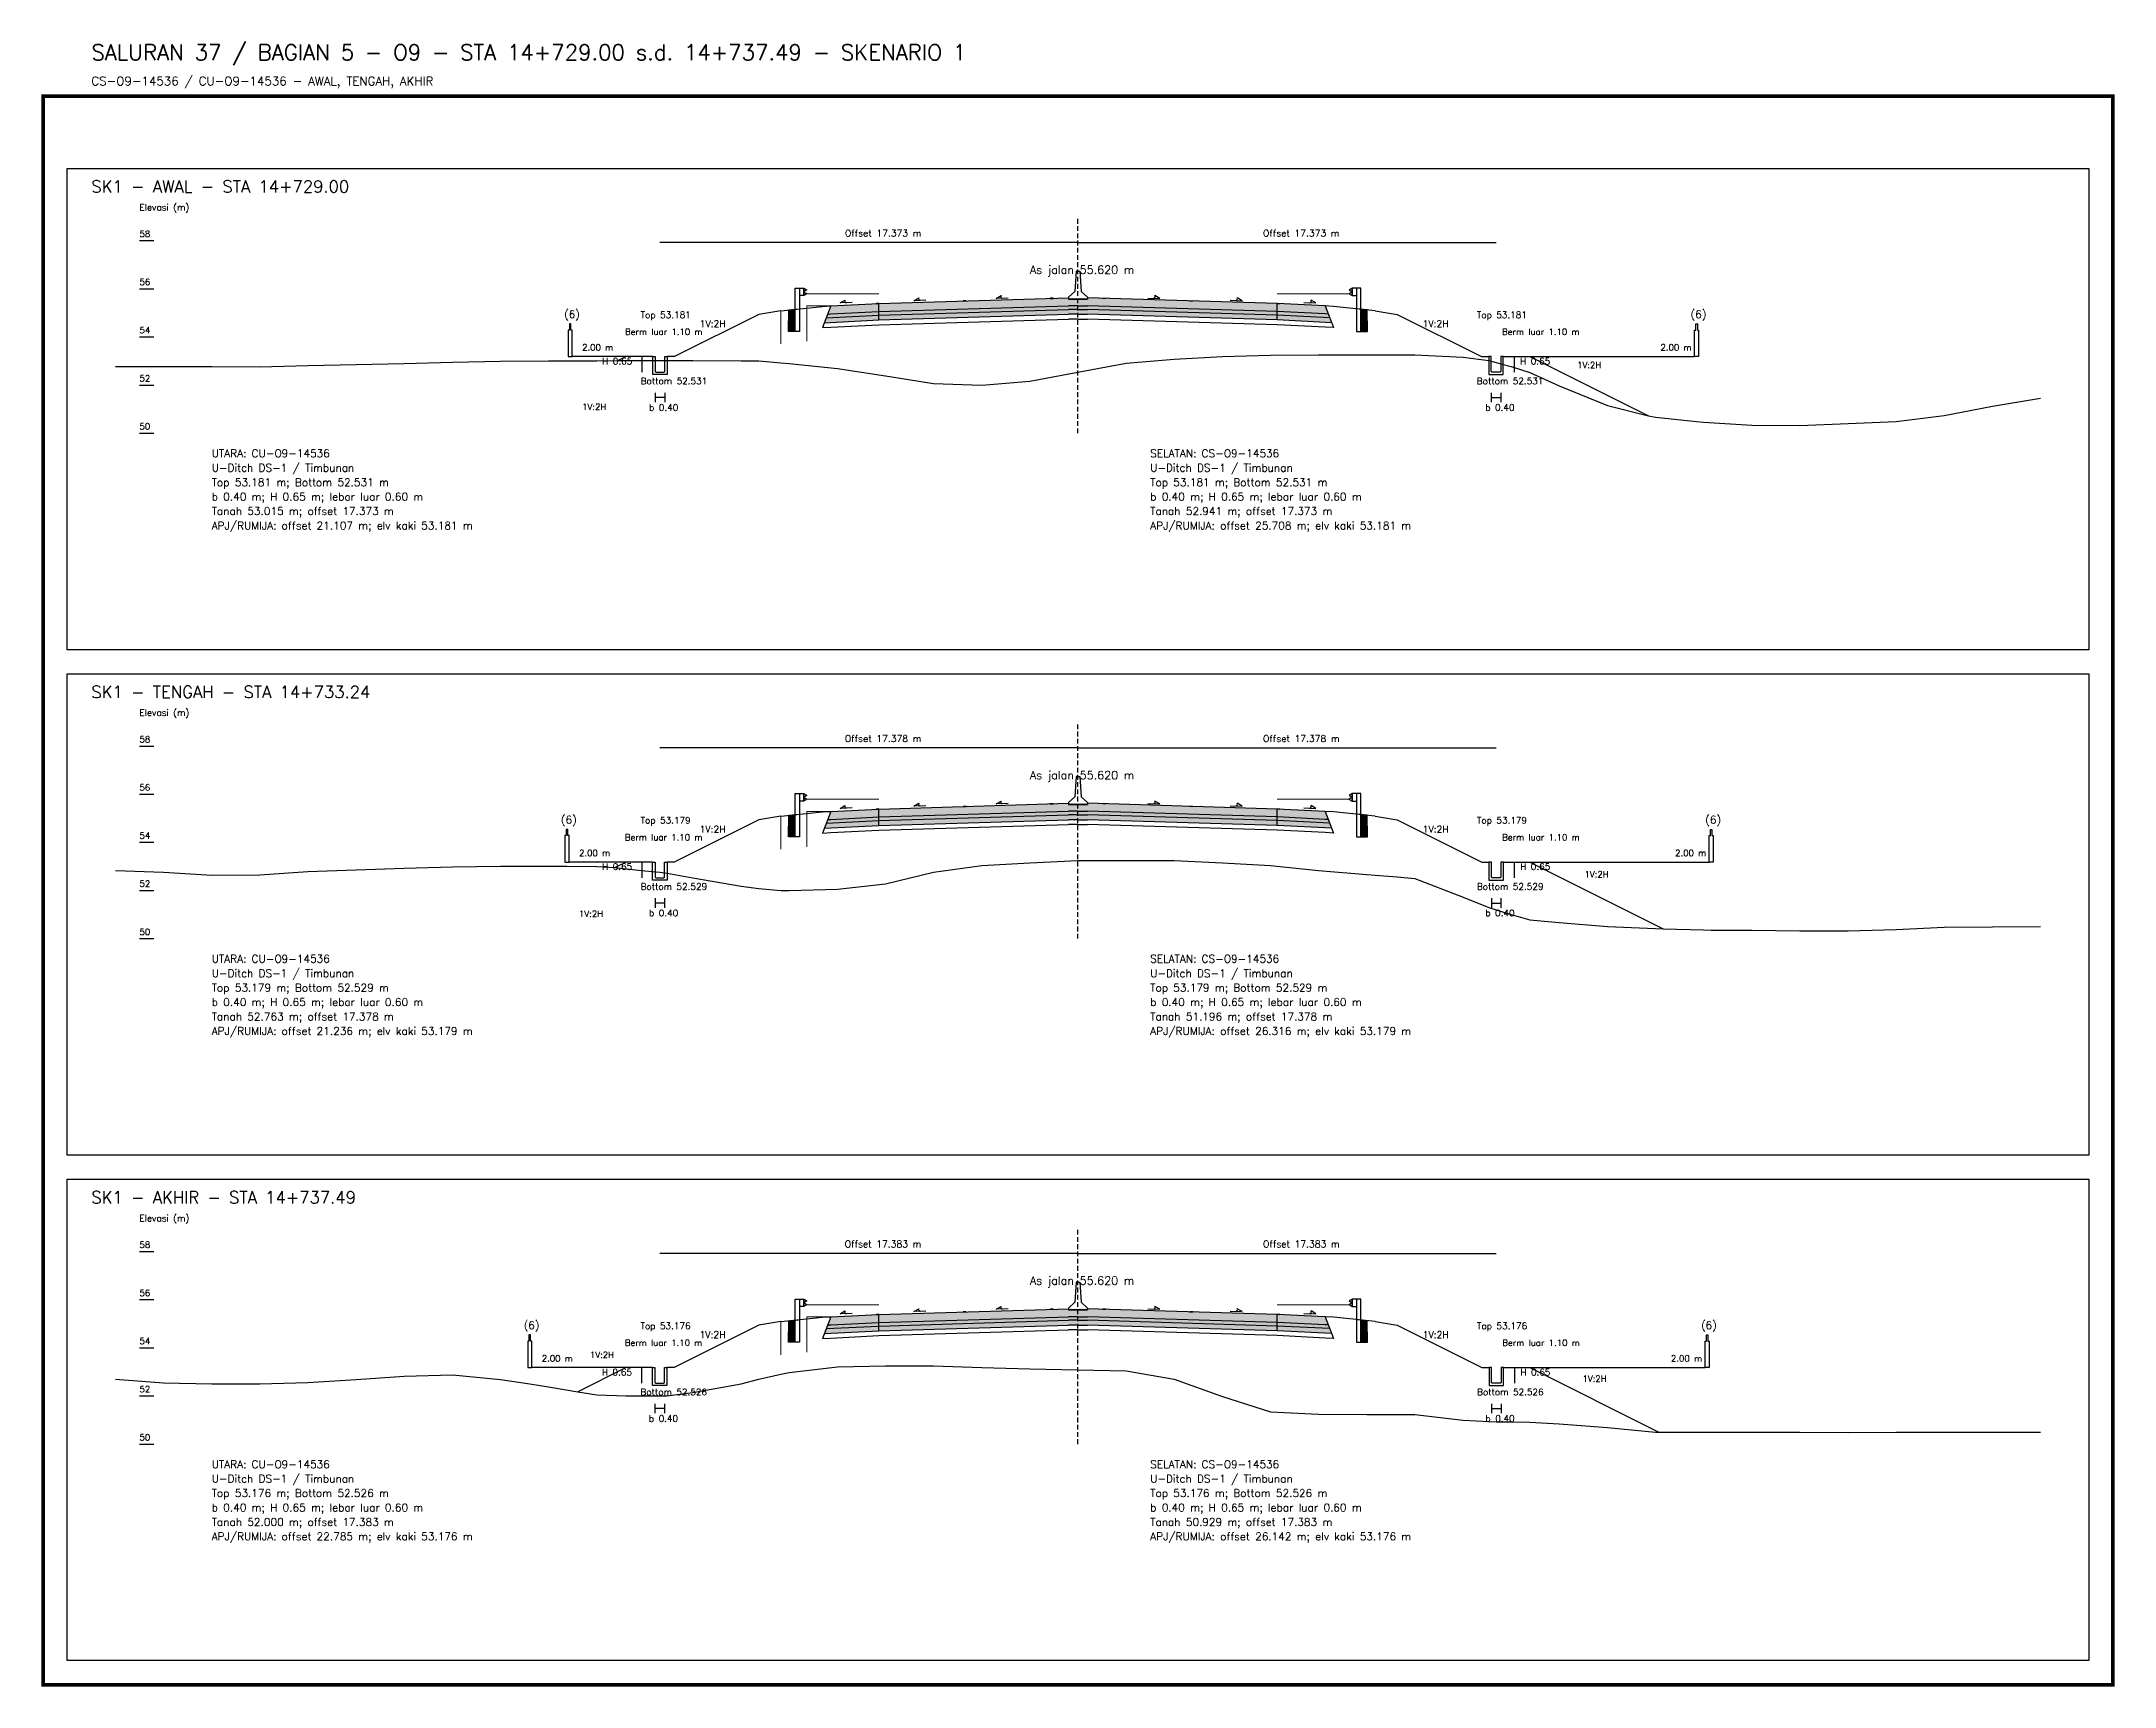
# Model space of a CAD drawing. Header units: metres. Extents: x -24715 to -24517, y 27498 to 30841.
# Drawn here: x -24713.7 to -24627.5, y 27713.2 to 27781.5 of the extents above; entities that cross this region are included whole.
import ezdxf

# ---------------------------------------------------------------- set-up
doc = ezdxf.new("R2010")
doc.units = ezdxf.units.M
doc.linetypes.add('PS_DASH', pattern=[0.3, 0.2, -0.1])
for name, color, linetype, lineweight in [('Dimensi', 230, 'Continuous', 20), ('GRS-ARSIR (HATCH)', 8, 'Continuous', 9), ('Guardrail', 20, 'Continuous', 30), ('HATCH - Beton ramping', 210, 'Continuous', 9), ('HATCH - LFA', 30, 'Continuous', 9), ('HATCH - Pavement', 50, 'Continuous', 9), ('Marka', 20, 'Continuous', 30), ('POT_ALL_GROUP', 2, 'Continuous', 70)]:
    doc.layers.add(name, color=color, linetype=linetype, lineweight=lineweight)
for name, color, linetype in [('POT_ALL_APJ', 2, 'Continuous'), ('POT_ALL_BORDER', 8, 'Continuous'), ('POT_ALL_CHANNEL1', 200, 'Continuous'), ('POT_ALL_DIM', 7, 'Continuous'), ('POT_ALL_GROUND', 1, 'Continuous'), ('POT_ALL_GUIDE', 8, 'Continuous'), ('POT_ALL_ROAD', 4, 'Continuous')]:
    doc.layers.add(name, color=color, linetype=linetype)
doc.styles.get("Standard").update_dxf_attribs({"font": 'simplex.shx'})

# ---------------------------------------------------------------- blocks, each defined once
blk = doc.blocks.new('JALAN_ASLI_TIPIKAL_2OKT_METER')
at = {"layer": 'Guardrail', "lineweight": 9}
h = blk.add_hatch(dxfattribs=at)
h.set_pattern_fill('JIS_LC_20', color=256, scale=0.002)
h.set_pattern_definition([(45, (-29.65569, -21.99233), (-0.02828427, 0.02828427), []), (45, (-29.65489, -21.99233), (-0.02828427, 0.02828427), [])])
h.paths.add_polyline_path([(-12.025, -1.394), (-11.753, -1.394), (-11.753, -0.471), (-12.018, -0.498)])
h = blk.add_hatch(dxfattribs=at)
h.set_pattern_fill('JIS_LC_20', color=256, scale=0.002)
h.set_pattern_definition([(45, (-29.40569, -21.99233), (-0.02828427, 0.02828427), []), (45, (-29.40489, -21.99233), (-0.02828427, 0.02828427), [])])
h.paths.add_polyline_path([(12.018, -0.498), (11.753, -0.471), (11.753, -1.394), (12.025, -1.394)])
at = {"layer": 'HATCH - Beton ramping'}
h = blk.add_hatch(dxfattribs=at)
h.set_pattern_fill('AR-CONC', color=256, scale=0.0005)
h.set_pattern_definition([(50, (-28.949556, -21.99233), (0.09109233, -0.00796954), [0.009525, -0.104775]), (355, (-28.94956, -21.99233), (-0.0176217, 0.09552842), [0.00762, -0.0838203]), (100.45144, (-28.941965, -21.992995), (0.07347062, 0.08755888), [0.008095, -0.08904512]), (46.1842, (-28.94956, -21.96693), (0.13553952, -0.02102116), [0.0142875, -0.1571625]), (96.63556, (-28.93826, -21.96868), (0.11870207, 0.12371306), [0.0121425, -0.1335678]), (351.18415, (-28.94956, -21.96693), (0.11870207, 0.12371306), [0.01143, -0.12572987]), (21, (-28.936856, -21.97328), (0.0758072, -0.0511326), [0.009525, -0.104775]), (326, (-28.93686, -21.97328), (0.03090101, 0.09209398), [0.00762, -0.08382]), (71.45144, (-28.93054, -21.97754), (0.1067082, 0.04096138), [0.008095, -0.08904497]), (37.5, (-28.949556, -21.99233), (0.001544302, 0.04227752), [0, -0.082804, 0, -0.08509, 0, -0.0841375]), (7.5, (-28.949556, -21.99233), (0.03340983, 0.05009029), [0, -0.048514, 0, -0.080899, 0, -0.0320675]), (327.5, (-28.977877, -21.99233), (0.067795298, -0.002864372), [0, -0.03175, 0, -0.09906, 0, -0.131445]), (317.5, (-28.990577, -21.99233), (0.07406459, 0.01271325), [0, -0.041275, 0, -0.065786, 0, -0.093345])])
h.paths.add_polyline_path([(-8.27, -0.566), (-10.401, -0.666), (-10.461, -0.826), (-8.27, -0.716)])
h.paths.add_polyline_path([(-0.4, -0.48), (0, -0.48), (0, -0.33), (-0.4, -0.33), (-8.27, -0.566), (-8.27, -0.716)])
h = blk.add_hatch(dxfattribs=at)
h.set_pattern_fill('AR-CONC', color=256, scale=0.0005)
h.set_pattern_definition([(50, (-28.699556, -21.99233), (0.09109233, -0.00796954), [0.009525, -0.104775]), (355, (-28.69956, -21.99233), (-0.01762171, 0.09552842), [0.00762, -0.0838203]), (100.45144, (-28.691965, -21.992995), (0.07347062, 0.08755888), [0.008095, -0.08904512]), (46.1842, (-28.69956, -21.96693), (0.13553952, -0.02102116), [0.0142875, -0.1571625]), (96.63556, (-28.68826, -21.96868), (0.11870207, 0.12371306), [0.0121425, -0.1335678]), (351.18415, (-28.69956, -21.96693), (0.11870207, 0.12371306), [0.01143, -0.12572987]), (21, (-28.686856, -21.97328), (0.0758072, -0.0511326), [0.009525, -0.104775]), (326, (-28.68686, -21.97328), (0.03090101, 0.09209398), [0.00762, -0.08382]), (71.45144, (-28.68054, -21.97754), (0.10670821, 0.04096138), [0.008095, -0.08904497]), (37.5, (-28.699556, -21.99233), (0.001544302, 0.04227752), [0, -0.082804, 0, -0.08509, 0, -0.0841375]), (7.5, (-28.699556, -21.99233), (0.03340983, 0.050090287), [0, -0.048514, 0, -0.080899, 0, -0.0320675]), (327.5, (-28.727877, -21.99233), (0.067795298, -0.002864372), [0, -0.03175, 0, -0.09906, 0, -0.131445]), (317.5, (-28.740577, -21.99233), (0.07406459, 0.012713246), [0, -0.041275, 0, -0.065786, 0, -0.093345])])
h.paths.add_polyline_path([(8.27, -0.566), (10.401, -0.666), (10.461, -0.826), (8.27, -0.716)])
h.paths.add_polyline_path([(0.4, -0.48), (0, -0.48), (0, -0.33), (0.4, -0.33), (8.27, -0.566), (8.27, -0.716)])
at = {"layer": 'HATCH - LFA'}
h = blk.add_hatch(dxfattribs=at)
h.set_pattern_fill('GRAVEL', color=256, scale=0.0075)
h.set_pattern_definition([(228.012788, (-28.812396, -21.801831), (-1.524, -1.7145), [0.0256291, -2.5372863]), (184.96974, (-28.829541, -21.820881), (2.2859999991, 0.1905000109), [0.04398035, -4.3540537]), (132.510447, (-28.873356, -21.824691), (1.9050000008, -2.0954999993), [0.0310111, -3.0701042]), (267.27369, (-28.947651, -21.872316), (0.1905000004, 3.81), [0.0400503, -3.9649828]), (292.833654, (-28.949556, -21.912321), (-0.9525, 2.286), [0.0392725, -3.8879856]), (357.27369, (-28.934316, -21.948516), (-3.81, 0.1905000004), [0.0400503, -3.9649828]), (37.69424, (-28.894311, -21.950421), (-2.4764999999, -1.9050000001), [0.0529645, -5.24348365]), (72.255328, (-28.852401, -21.918036), (1.3335000004, 4.1909999999), [0.050004, -4.95039425]), (121.429566, (-28.837161, -21.870411), (-1.5240000002, 2.4764999999), [0.040186, -3.9784159]), (175.23636, (-28.858116, -21.836121), (2.0955, -0.1905), [0.0458785, -2.2480453]), (222.397438, (-28.903836, -21.832311), (-2.2859999999, -2.0955000001), [0.05933084, -5.8737579]), (138.814075, (-28.759056, -21.874221), (-1.3335, 1.143), [0.0202503, -2.0047924]), (171.469234, (-28.774296, -21.860886), (2.4765, -0.3809999996), [0.03852615, -3.8140979]), (225, (-28.8124, -21.85517), (0, -0.1905), [0.0269407, -0.242467]), (203.19859, (-28.82573, -21.832311), (0.9525, 0.381), [0.0145081, -1.4362967]), (291.80141, (-28.839066, -21.838026), (-0.1905, 0.5715), [0.0205174, -1.0053565]), (30.96376, (-28.831446, -21.857076), (0.5715, 0.381), [0.033324, -1.0774724]), (161.56505, (-28.80287, -21.83993), (0.381, -0.1905), [0.0240965, -0.5783174]), (16.38954, (-28.949556, -21.838026), (1.905, 0.5715), [0.0337566, -3.341912]), (70.346176, (-28.917171, -21.828501), (-0.762, -2.0955), [0.0283199, -2.8036662]), (293.19859, (-28.80287, -21.801831), (-0.381, 0.9525), [0.029016, -1.4217888]), (343.61046, (-28.791441, -21.828501), (-1.905, 0.5715), [0.0337566, -3.341912]), (339.443955, (-28.949556, -21.956136), (-0.9525, 0.381), [0.0325526, -1.5950801]), (294.77514, (-28.919076, -21.967566), (-0.952500001, 2.0954999995), [0.0272754, -2.7002695]), (66.80141, (-28.800966, -21.992331), (0.381, 0.9525), [0.029016, -1.4217888]), (17.354025, (-28.789536, -21.965661), (-2.4765, -0.762), [0.0319337, -3.1614282]), (69.443955, (-28.89431, -21.992331), (-0.381, -0.9525), [0.0162763, -1.6113564]), (101.30993, (-28.812396, -21.99233), (-0.1905, 0.762), [0.0097136, -0.9616496]), (165.96376, (-28.8143, -21.982806), (0.5715, -0.1905), [0.0392725, -0.7461791]), (186.009006, (-28.852401, -21.973281), (1.905, 0.1905), [0.036395, -3.6031024]), (303.69007, (-28.831446, -21.87422), (-0.1905, 0.381), [0.0274743, -0.6593832]), (353.157227, (-28.816206, -21.897081), (3.2385, -0.3809999998), [0.0479668, -4.7487007]), (60.945396, (-28.76858, -21.902796), (-0.762, -1.3335), [0.0196131, -1.9417044]), (90, (-28.75906, -21.88565), (-0.1905, 0.1905), [0.01143, -0.17907]), (120.256437, (-28.856211, -21.967566), (0.762, -1.3335), [0.026465, -2.6200456]), (48.012787, (-28.869546, -21.944706), (1.524, 1.7145), [0.0512582, -2.5116572]), (0, (-28.83526, -21.9066), (0.1905, 0.1905), [0.04953, -0.14097]), (325.304846, (-28.785726, -21.906606), (1.9050000007, -1.333499999), [0.0301207, -2.9819488]), (254.0546, (-28.76096, -21.92375), (-0.1905, -0.762), [0.0277372, -1.3591238]), (207.645975, (-28.768581, -21.950421), (-3.6195000001, -1.9049999997), [0.0451609, -4.4709348]), (175.426079, (-28.808586, -21.971376), (-2.4765, 0.1905), [0.0477772, -4.7299385])])
h.paths.add_polyline_path([(-8.27, -0.716), (-10.461, -0.826), (-10.54, -1.03), (-8.27, -0.916)])
h.paths.add_polyline_path([(-0.4, -0.68), (0, -0.68), (0, -0.48), (-0.4, -0.48), (-8.27, -0.716), (-8.27, -0.916)])
h = blk.add_hatch(dxfattribs=at)
h.set_pattern_fill('GRAVEL', color=256, scale=0.0075)
h.set_pattern_definition([(228.012788, (-28.562396, -21.801831), (-1.524, -1.7145), [0.0256291, -2.5372863]), (184.96974, (-28.579541, -21.820881), (2.2859999991, 0.1905000109), [0.04398035, -4.3540537]), (132.510447, (-28.623356, -21.824691), (1.9050000008, -2.0954999993), [0.0310111, -3.0701042]), (267.27369, (-28.697651, -21.872316), (0.1905000004, 3.81), [0.04005034, -3.9649828]), (292.833654, (-28.699556, -21.912321), (-0.9525, 2.286), [0.0392725, -3.8879856]), (357.27369, (-28.684316, -21.948516), (-3.81, 0.1905000004), [0.04005034, -3.9649828]), (37.69424, (-28.644311, -21.950421), (-2.4764999999, -1.9050000001), [0.0529645, -5.24348365]), (72.255328, (-28.602401, -21.918036), (1.3335000004, 4.1909999999), [0.050004, -4.95039425]), (121.429566, (-28.587161, -21.870411), (-1.5240000002, 2.4764999999), [0.040186, -3.9784159]), (175.23636, (-28.608116, -21.836121), (2.0955, -0.1905000003), [0.0458785, -2.2480453]), (222.397438, (-28.653836, -21.832311), (-2.2859999999, -2.0955000001), [0.05933084, -5.87375794]), (138.814075, (-28.509056, -21.874221), (-1.3335, 1.143), [0.02025034, -2.0047924]), (171.469234, (-28.524296, -21.860886), (2.4765, -0.3809999996), [0.03852615, -3.8140979]), (225, (-28.5624, -21.85517), (0, -0.1905), [0.0269407, -0.242467]), (203.19859, (-28.57573, -21.832311), (0.9525, 0.381), [0.0145081, -1.4362967]), (291.80141, (-28.589066, -21.838026), (-0.1905, 0.5715), [0.0205174, -1.0053565]), (30.96376, (-28.581446, -21.857076), (0.5715, 0.381), [0.033324, -1.0774724]), (161.56505, (-28.55287, -21.83993), (0.381, -0.1905), [0.0240965, -0.57831736]), (16.38954, (-28.699556, -21.838026), (1.905, 0.5715), [0.0337566, -3.341912]), (70.346176, (-28.667171, -21.828501), (-0.762, -2.0955), [0.0283199, -2.8036662]), (293.19859, (-28.55287, -21.801831), (-0.381, 0.9525), [0.029016, -1.4217888]), (343.61046, (-28.541441, -21.828501), (-1.905, 0.5714999999), [0.0337566, -3.341912]), (339.443955, (-28.699556, -21.956136), (-0.9525, 0.381), [0.03255264, -1.5950801]), (294.77514, (-28.669076, -21.967566), (-0.952500001, 2.0954999995), [0.0272754, -2.7002695]), (66.80141, (-28.550966, -21.992331), (0.381, 0.9525), [0.029016, -1.4217888]), (17.354025, (-28.539536, -21.965661), (-2.4765, -0.7620000002), [0.0319337, -3.1614282]), (69.443955, (-28.64431, -21.992331), (-0.381, -0.9525), [0.0162763, -1.6113564]), (101.30993, (-28.562396, -21.99233), (-0.1905, 0.762), [0.0097136, -0.9616496]), (165.96376, (-28.5643, -21.982806), (0.5715, -0.1905), [0.0392725, -0.7461791]), (186.009006, (-28.602401, -21.973281), (1.905, 0.1905), [0.036395, -3.6031024]), (303.69007, (-28.581446, -21.87422), (-0.1905, 0.381), [0.0274743, -0.6593832]), (353.157227, (-28.566206, -21.897081), (3.2385, -0.3809999998), [0.04796676, -4.7487007]), (60.945396, (-28.51858, -21.902796), (-0.762, -1.3335), [0.0196131, -1.9417044]), (90, (-28.50906, -21.88565), (-0.1905, 0.1905), [0.01143, -0.17907]), (120.256437, (-28.606211, -21.967566), (0.762, -1.3335), [0.026465, -2.62004556]), (48.012787, (-28.619546, -21.944706), (1.524, 1.7145), [0.0512582, -2.5116572]), (0, (-28.58526, -21.9066), (0.1905, 0.1905), [0.04953, -0.14097]), (325.304846, (-28.535726, -21.906606), (1.9050000007, -1.333499999), [0.0301207, -2.98194875]), (254.054604, (-28.51096, -21.92375), (-0.1905, -0.762), [0.0277372, -1.35912375]), (207.645975, (-28.518581, -21.950421), (-3.6195000001, -1.9049999997), [0.0451609, -4.4709348]), (175.426079, (-28.558586, -21.971376), (-2.4765, 0.1905), [0.0477772, -4.7299385])])
h.paths.add_polyline_path([(8.27, -0.716), (10.461, -0.826), (10.54, -1.03), (8.27, -0.916)])
h.paths.add_polyline_path([(0.4, -0.68), (0, -0.68), (0, -0.48), (0.4, -0.48), (8.27, -0.716), (8.27, -0.916)])
at = {"layer": 'HATCH - Pavement'}
h = blk.add_hatch(dxfattribs=at)
h.set_pattern_fill('AR-CONC', color=256, scale=0.001)
h.set_pattern_definition([(50, (-89.43046, -52.62889), (0.18218467, -0.01593909), [0.01905, -0.20955]), (355, (-89.43046, -52.6289), (-0.03524342, 0.19105685), [0.01524, -0.1676406]), (100.45144, (-89.41528, -52.63022), (0.14694125, 0.17511775), [0.01619, -0.17809024]), (46.1842, (-89.43046, -52.5781), (0.27107904, -0.04204233), [0.028575, -0.314325]), (96.63556, (-89.40787, -52.5816), (0.23740413, 0.2474261), [0.024285, -0.2671356]), (351.18415, (-89.43046, -52.5781), (0.2374041, 0.2474261), [0.02286, -0.2514597]), (21, (-89.40506, -52.59079), (0.1516144, -0.1022652), [0.01905, -0.20955]), (326, (-89.40506, -52.5908), (0.06180203, 0.18418797), [0.01524, -0.16764]), (71.45144, (-89.39243, -52.59931), (0.21341642, 0.08192277), [0.01619, -0.17808994]), (37.5, (-89.43046, -52.62889), (0.003088603, 0.08455504), [0, -0.165608, 0, -0.17018, 0, -0.168275]), (7.5, (-89.43046, -52.62889), (0.06681966, 0.100180575), [0, -0.097028, 0, -0.161798, 0, -0.064135]), (327.5, (-89.4871, -52.62889), (0.135590595, -0.005728744), [0, -0.0635, 0, -0.19812, 0, -0.26289]), (317.5, (-89.5125, -52.62889), (0.14812918, 0.02542649), [0, -0.08255, 0, -0.131572, 0, -0.18669])])
h.paths.add_polyline_path([(-8.27, -0.236), (-10.27, -0.336), (-10.401, -0.673), (-10.27, -0.666), (-8.27, -0.566)])
h.paths.add_polyline_path([(-0.4, -0.33), (0, -0.33), (0, 0), (-0.4, 0), (-8.27, -0.236), (-8.27, -0.566)])
h = blk.add_hatch(dxfattribs=at)
h.set_pattern_fill('AR-CONC', color=256, scale=0.001)
h.set_pattern_definition([(50, (-89.18046, -52.62889), (0.18218467, -0.01593909), [0.01905, -0.20955]), (355, (-89.18046, -52.6289), (-0.03524342, 0.19105685), [0.01524, -0.16764058]), (100.45144, (-89.16528, -52.63022), (0.14694125, 0.17511775), [0.01619, -0.17809024]), (46.1842, (-89.18046, -52.5781), (0.27107904, -0.04204233), [0.028575, -0.314325]), (96.63556, (-89.15787, -52.5816), (0.23740413, 0.2474261), [0.024285, -0.2671356]), (351.18415, (-89.18046, -52.5781), (0.2374041, 0.2474261), [0.02286, -0.2514597]), (21, (-89.15506, -52.59079), (0.1516144, -0.1022652), [0.01905, -0.20955]), (326, (-89.15506, -52.5908), (0.06180203, 0.18418797), [0.01524, -0.16764]), (71.45144, (-89.14243, -52.59931), (0.21341642, 0.08192277), [0.01619, -0.17808994]), (37.5, (-89.18046, -52.62889), (0.003088603, 0.08455504), [0, -0.165608, 0, -0.17018, 0, -0.168275]), (7.5, (-89.18046, -52.62889), (0.06681966, 0.100180575), [0, -0.097028, 0, -0.161798, 0, -0.064135]), (327.5, (-89.2371, -52.62889), (0.135590595, -0.005728744), [0, -0.0635, 0, -0.19812, 0, -0.26289]), (317.5, (-89.2625, -52.62889), (0.14812918, 0.02542649), [0, -0.08255, 0, -0.131572, 0, -0.18669])])
h.paths.add_polyline_path([(8.27, -0.236), (10.27, -0.336), (10.401, -0.673), (10.27, -0.666), (8.27, -0.566)])
h.paths.add_polyline_path([(0.4, -0.33), (0, -0.33), (0, 0), (0.4, 0), (8.27, -0.236), (8.27, -0.566)])
at = {"layer": 'Marka'}
h = blk.add_hatch(color=256, dxfattribs=at)
h.dxf.hatch_style = 1
h.paths.add_polyline_path([(-8.27, -0.23), (-8.39, -0.236), (-8.39, -0.242), (-8.27, -0.236)])
h.paths.add_polyline_path([(-4.65, -0.122), (-4.77, -0.125), (-4.77, -0.131), (-4.65, -0.128)])
h.paths.add_polyline_path([(-1.03, -0.019), (-1.03, -0.013), (-1.15, -0.017), (-1.15, -0.023)])
h = blk.add_hatch(color=256, dxfattribs=at)
h.dxf.hatch_style = 1
h.paths.add_polyline_path([(8.27, -0.23), (8.39, -0.236), (8.39, -0.242), (8.27, -0.236)])
h.paths.add_polyline_path([(4.65, -0.122), (4.77, -0.125), (4.77, -0.131), (4.65, -0.128)])
h.paths.add_polyline_path([(1.03, -0.019), (1.03, -0.013), (1.15, -0.017), (1.15, -0.023)])
for p, q in [((-8.27, -0.236), (-0.4, 0)), ((8.27, -0.236), (0.4, 0)), ((-12.353, -0.533), (-10.622, -0.354)), ((-10.27, -0.336), (-10.62, -1.234)), ((-10.62, -0.354), (-10.27, -0.336)), ((-10.461, -0.826), (-8.27, -0.716)), ((-10.401, -0.673), (-10.27, -0.666)), ((-10.27, -0.336), (-8.27, -0.236)), ((-10.27, -0.666), (-8.27, -0.566)), ((-8.27, -0.916), (-8.27, -0.236)), ((-8.27, -0.566), (-0.4, -0.33)), ((-8.27, -0.716), (-0.4, -0.48)), ((-8.27, -0.916), (-0.4, -0.68)), ((0, -0.05), (-0.4, -0.05)), ((0, -0.33), (-0.4, -0.33)), ((0, -0.48), (-0.4, -0.48)), ((0, -0.68), (-0.4, -0.68)), ((0, -0.05), (0.4, -0.05)), ((0, -0.33), (0.4, -0.33)), ((0, -0.48), (0.4, -0.48)), ((0, -0.68), (0.4, -0.68)), ((8.27, -0.566), (0.4, -0.33)), ((8.27, -0.716), (0.4, -0.48)), ((8.27, -0.916), (0.4, -0.68)), ((8.27, -0.916), (8.27, -0.236)), ((10.27, -0.336), (8.27, -0.236)), ((10.27, -0.666), (8.27, -0.566)), ((10.461, -0.826), (8.27, -0.716)), ((10.27, -0.336), (10.62, -1.234)), ((10.62, -0.354), (10.27, -0.336)), ((10.401, -0.673), (10.27, -0.666)), ((12.353, -0.533), (10.622, -0.354)), ((-10.62, -1.234), (-10.27, -1.216)), ((-10.54, -1.03), (-8.27, -0.916)), ((-10.27, -1.216), (-8.27, -1.116)), ((-8.27, -1.116), (-0.4, -0.88)), ((0, -0.88), (-0.4, -0.88)), ((0, -0.88), (0.4, -0.88)), ((8.27, -1.116), (0.4, -0.88)), ((10.54, -1.03), (8.27, -0.916)), ((10.27, -1.216), (8.27, -1.116)), ((10.62, -1.234), (10.27, -1.216))]:
    blk.add_line(p, q)
for points in [[(0, 1.11), (-0.075, 1.11), (-0.125, 0.27), (-0.4, 0.03), (-0.4, -0.05), (0, -0.05)], [(0, 1.11), (0.075, 1.11), (0.125, 0.27), (0.4, 0.03), (0.4, -0.05), (0, -0.05)], [(-6.818, -0.116), (-6.616, 0)], [(-3.401, -0.02), (-3.199, 0.096)], [(3.401, -0.02), (3.199, 0.096)], [(6.818, -0.116), (6.616, 0)], [(-9.887, -0.208), (-9.686, -0.092)], [(-9.387, -0.193), (-9.887, -0.208)], [(-6.318, -0.101), (-6.818, -0.116)], [(-2.901, -0.005), (-3.401, -0.02)], [(2.901, -0.005), (3.401, -0.02)], [(6.318, -0.101), (6.818, -0.116)], [(9.387, -0.193), (9.887, -0.208)], [(9.887, -0.208), (9.686, -0.092)]]:
    blk.add_lwpolyline(points)
for centre, start, end in [((-6.556, -0.037), 148.28164, 271.71836), ((-3.139, 0.059), 148.28164, 271.71836), ((3.139, 0.059), 268.28164, 31.71836), ((6.556, -0.037), 268.28164, 31.71836), ((-9.625, -0.129), 148.28164, 271.71836), ((9.625, -0.129), 268.28164, 31.71836)]:
    blk.add_arc(centre, 0.0711, start, end)
at = {"layer": 'Dimensi'}
for p, q in [((-8.27, 0.168), (-11.27, 0.168)), ((8.27, 0.168), (11.27, 0.168))]:
    blk.add_line(p, q, dxfattribs=at)
at = {"layer": 'GRS-ARSIR (HATCH)'}
for p, q in [((-12.353, -0.533), (-12.353, -1.909)), ((-11.27, -0.336), (-11.27, -1.803)), ((-10.27, -0.336), (-11.27, -0.336))]:
    blk.add_line(p, q, dxfattribs=at)
at = {"layer": 'Guardrail'}
for points in [[(-11.753, -1.394), (-11.753, 0.406), (-11.575, 0.406), (-11.575, -1.394), (-11.753, -1.394)], [(-11.575, 0.406), (-11.397, 0.406), (-11.397, 0.094), (-11.575, 0.094)], [(-11.397, 0.25), (-11.397, 0.406), (-11.262, 0.328), (-11.397, 0.25)], [(-11.397, 0.094), (-11.397, 0.25), (-11.262, 0.172), (-11.397, 0.094)], [(11.397, 0.25), (11.397, 0.406), (11.262, 0.328), (11.397, 0.25)], [(11.397, 0.094), (11.397, 0.25), (11.262, 0.172), (11.397, 0.094)], [(11.575, 0.406), (11.397, 0.406), (11.397, 0.094), (11.575, 0.094)], [(11.753, -1.394), (11.753, 0.406), (11.575, 0.406), (11.575, -1.394), (11.753, -1.394)], [(-11.575, -1.394), (-12.025, -1.394), (-12.018, -0.498), (-11.568, -0.453), (-11.575, -1.394)], [(11.575, -1.394), (12.025, -1.394), (12.018, -0.498), (11.568, -0.453), (11.575, -1.394)]]:
    blk.add_lwpolyline(points, dxfattribs=at)
at = {"layer": 'Marka'}
for points in [[(-8.39, -0.242), (-8.27, -0.236), (-8.27, -0.23), (-8.39, -0.236), (-8.39, -0.242)], [(8.39, -0.242), (8.27, -0.236), (8.27, -0.23), (8.39, -0.236), (8.39, -0.242)]]:
    blk.add_lwpolyline(points, dxfattribs=at)
for points in [[(-4.65, -0.122), (-4.77, -0.125), (-4.77, -0.131), (-4.65, -0.128)], [(-1.03, -0.013), (-1.15, -0.017), (-1.15, -0.023), (-1.03, -0.019)], [(1.03, -0.013), (1.15, -0.017), (1.15, -0.023), (1.03, -0.019)], [(4.65, -0.122), (4.77, -0.125), (4.77, -0.131), (4.65, -0.128)]]:
    blk.add_lwpolyline(points, close=True, dxfattribs=at)

msp = doc.modelspace()

# ---------------------------------------------------------------- linework, layer by layer
at = {"layer": 'POT_ALL_APJ', "linetype": 'Continuous'}
for points in [[(-24691.77781, 27769.54939), (-24691.77781, 27768.44498), (-24691.60781, 27768.44498), (-24691.60781, 27769.54939), (-24691.66281, 27769.54939), (-24691.66281, 27769.79939), (-24691.69281, 27769.79939), (-24691.72281, 27769.79939), (-24691.72281, 27769.54939), (-24691.77781, 27769.54939)], [(-24644.79335, 27769.54939), (-24644.79335, 27768.44498), (-24644.96335, 27768.44498), (-24644.96335, 27769.54939), (-24644.90835, 27769.54939), (-24644.90835, 27769.79939), (-24644.87835, 27769.79939), (-24644.84835, 27769.79939), (-24644.84835, 27769.54939), (-24644.79335, 27769.54939)], [(-24689.35895, 27768.44498), (-24691.60781, 27768.44498)], [(-24651.8128, 27768.44498), (-24644.96335, 27768.44498)], [(-24691.90669, 27748.54683), (-24691.90669, 27747.44242), (-24691.73669, 27747.44242), (-24691.73669, 27748.54683), (-24691.79169, 27748.54683), (-24691.79169, 27748.79683), (-24691.82169, 27748.79683), (-24691.85169, 27748.79683), (-24691.85169, 27748.54683), (-24691.90669, 27748.54683)], [(-24644.18474, 27748.54683), (-24644.18474, 27747.44242), (-24644.35474, 27747.44242), (-24644.35474, 27748.54683), (-24644.29974, 27748.54683), (-24644.29974, 27748.79683), (-24644.26974, 27748.79683), (-24644.23974, 27748.79683), (-24644.23974, 27748.54683), (-24644.18474, 27748.54683)], [(-24689.36405, 27747.44242), (-24691.73669, 27747.44242)], [(-24651.8077, 27747.44242), (-24644.35474, 27747.44242)], [(-24693.45574, 27727.54428), (-24693.45574, 27726.43987), (-24693.28574, 27726.43987), (-24693.28574, 27727.54428), (-24693.34074, 27727.54428), (-24693.34074, 27727.79428), (-24693.37074, 27727.79428), (-24693.40074, 27727.79428), (-24693.40074, 27727.54428), (-24693.45574, 27727.54428)], [(-24644.35908, 27727.54428), (-24644.35908, 27726.43987), (-24644.52908, 27726.43987), (-24644.52908, 27727.54428), (-24644.47408, 27727.54428), (-24644.47408, 27727.79428), (-24644.44408, 27727.79428), (-24644.41408, 27727.79428), (-24644.41408, 27727.54428), (-24644.35908, 27727.54428)], [(-24689.36915, 27726.43987), (-24693.28574, 27726.43987)], [(-24651.8026, 27726.43987), (-24644.52908, 27726.43987)]]:
    msp.add_lwpolyline(points, dxfattribs=at)
at = {"layer": 'POT_ALL_BORDER', "linetype": 'Continuous'}
for points in [[(-24712.58588, 27776.26387), (-24628.58588, 27776.26387), (-24628.58588, 27756.26387), (-24712.58588, 27756.26387), (-24712.58588, 27776.26387)], [(-24712.58588, 27755.26387), (-24628.58588, 27755.26387), (-24628.58588, 27735.26387), (-24712.58588, 27735.26387), (-24712.58588, 27755.26387)], [(-24712.58588, 27734.26387), (-24628.58588, 27734.26387), (-24628.58588, 27714.26387), (-24712.58588, 27714.26387), (-24712.58588, 27734.26387)]]:
    msp.add_lwpolyline(points, dxfattribs=at)
at = {"layer": 'POT_ALL_CHANNEL1', "linetype": 'Continuous'}
for points in [[(-24687.75895, 27768.44498), (-24687.65895, 27768.44498), (-24687.65895, 27767.69498), (-24688.25895, 27767.69498), (-24688.25895, 27768.44498), (-24688.15895, 27768.44498), (-24688.15895, 27767.82498), (-24688.12895, 27767.79498), (-24687.78895, 27767.79498), (-24687.75895, 27767.82498), (-24687.75895, 27768.44498)], [(-24653.4128, 27768.44498), (-24653.5128, 27768.44498), (-24653.5128, 27767.69498), (-24652.9128, 27767.69498), (-24652.9128, 27768.44498), (-24653.0128, 27768.44498), (-24653.0128, 27767.82498), (-24653.0428, 27767.79498), (-24653.3828, 27767.79498), (-24653.4128, 27767.82498), (-24653.4128, 27768.44498)], [(-24687.76405, 27747.44242), (-24687.66405, 27747.44242), (-24687.66405, 27746.69242), (-24688.26405, 27746.69242), (-24688.26405, 27747.44242), (-24688.16405, 27747.44242), (-24688.16405, 27746.82242), (-24688.13405, 27746.79242), (-24687.79405, 27746.79242), (-24687.76405, 27746.82242), (-24687.76405, 27747.44242)], [(-24653.4077, 27747.44242), (-24653.5077, 27747.44242), (-24653.5077, 27746.69242), (-24652.9077, 27746.69242), (-24652.9077, 27747.44242), (-24653.0077, 27747.44242), (-24653.0077, 27746.82242), (-24653.0377, 27746.79242), (-24653.3777, 27746.79242), (-24653.4077, 27746.82242), (-24653.4077, 27747.44242)], [(-24687.76915, 27726.43987), (-24687.66915, 27726.43987), (-24687.66915, 27725.68987), (-24688.26915, 27725.68987), (-24688.26915, 27726.43987), (-24688.16915, 27726.43987), (-24688.16915, 27725.81987), (-24688.13915, 27725.78987), (-24687.79915, 27725.78987), (-24687.76915, 27725.81987), (-24687.76915, 27726.43987)], [(-24653.4026, 27726.43987), (-24653.5026, 27726.43987), (-24653.5026, 27725.68987), (-24652.9026, 27725.68987), (-24652.9026, 27726.43987), (-24653.0026, 27726.43987), (-24653.0026, 27725.81987), (-24653.0326, 27725.78987), (-24653.3726, 27725.78987), (-24653.4026, 27725.81987), (-24653.4026, 27726.43987)]]:
    msp.add_lwpolyline(points, dxfattribs=at)
at = {"layer": 'POT_ALL_DIM', "linetype": 'Continuous'}
for points in [[(-24670.58588, 27773.18387), (-24687.95895, 27773.18387)], [(-24670.58588, 27773.18387), (-24653.2128, 27773.18387)], [(-24688.70895, 27768.44498), (-24688.70895, 27767.79498)], [(-24652.4628, 27768.44498), (-24652.4628, 27767.79498)], [(-24688.15895, 27766.94498), (-24688.15895, 27766.54498)], [(-24687.75895, 27766.74498), (-24688.15895, 27766.74498)], [(-24687.75895, 27766.94498), (-24687.75895, 27766.54498)], [(-24653.4128, 27766.94498), (-24653.4128, 27766.54498)], [(-24653.4128, 27766.74498), (-24653.0128, 27766.74498)], [(-24653.0128, 27766.94498), (-24653.0128, 27766.54498)], [(-24670.58588, 27752.18387), (-24687.96405, 27752.18387)], [(-24670.58588, 27752.18387), (-24653.2077, 27752.18387)], [(-24688.71405, 27747.44242), (-24688.71405, 27746.79242)], [(-24652.4577, 27747.44242), (-24652.4577, 27746.79242)], [(-24688.16405, 27745.94242), (-24688.16405, 27745.54242)], [(-24687.76405, 27745.74242), (-24688.16405, 27745.74242)], [(-24687.76405, 27745.94242), (-24687.76405, 27745.54242)], [(-24653.4077, 27745.94242), (-24653.4077, 27745.54242)], [(-24653.4077, 27745.74242), (-24653.0077, 27745.74242)], [(-24653.0077, 27745.94242), (-24653.0077, 27745.54242)], [(-24670.58588, 27731.18387), (-24687.96915, 27731.18387)], [(-24670.58588, 27731.18387), (-24653.2026, 27731.18387)], [(-24688.71915, 27726.43987), (-24688.71915, 27725.78987)], [(-24652.4526, 27726.43987), (-24652.4526, 27725.78987)], [(-24688.16915, 27724.93987), (-24688.16915, 27724.53987)], [(-24687.76915, 27724.93987), (-24687.76915, 27724.53987)], [(-24653.4026, 27724.93987), (-24653.4026, 27724.53987)], [(-24653.0026, 27724.93987), (-24653.0026, 27724.53987)], [(-24687.76915, 27724.73987), (-24688.16915, 27724.73987)], [(-24653.4026, 27724.73987), (-24653.0026, 27724.73987)]]:
    msp.add_lwpolyline(points, dxfattribs=at)
at = {"layer": 'POT_ALL_GROUND', "linetype": 'Continuous'}
for points in [[(-24710.58588, 27768.03898), (-24708.58588, 27768.03843), (-24706.58588, 27768.03494), (-24704.58588, 27768.02608), (-24702.58588, 27768.07071), (-24700.58588, 27768.11702), (-24698.58588, 27768.16334), (-24696.58588, 27768.20865), (-24694.58588, 27768.25061), (-24692.58588, 27768.26924), (-24691.69281, 27768.27214), (-24690.58588, 27768.27539), (-24689.69281, 27768.27801), (-24689.35895, 27768.27899), (-24688.58588, 27768.27876), (-24688.25895, 27768.27847), (-24687.95895, 27768.27839), (-24687.65895, 27768.27831), (-24686.58588, 27768.27804), (-24684.58588, 27768.26887), (-24683.85579, 27768.26434), (-24682.93915, 27768.186), (-24682.58588, 27768.15331), (-24680.58588, 27767.94834), (-24678.58588, 27767.65231), (-24676.58588, 27767.32488), (-24674.58588, 27767.26387), (-24672.58588, 27767.42038), (-24670.58588, 27767.80473), (-24668.58588, 27768.16753), (-24666.58588, 27768.33635), (-24664.58588, 27768.44638), (-24662.58588, 27768.50439), (-24660.58588, 27768.51198), (-24658.58588, 27768.5134), (-24658.2326, 27768.51387), (-24657.31596, 27768.51387), (-24656.58588, 27768.51387), (-24654.58588, 27768.41463), (-24653.5128, 27768.28059), (-24653.2128, 27768.20494), (-24652.9128, 27768.12005), (-24652.58588, 27768.02753), (-24651.8128, 27767.78956), (-24650.58588, 27767.22563), (-24648.58588, 27766.41505), (-24646.87835, 27765.97779), (-24646.58588, 27765.92956), (-24644.87835, 27765.74552), (-24644.58588, 27765.72578), (-24642.58588, 27765.59987), (-24640.58588, 27765.57661), (-24638.58588, 27765.66821), (-24636.58588, 27765.7443), (-24634.58588, 27765.99599), (-24632.58588, 27766.38974), (-24630.58588, 27766.71687)], [(-24710.58588, 27747.09584), (-24708.58588, 27747.02746), (-24706.58588, 27746.90445), (-24704.58588, 27746.91489), (-24702.58588, 27747.05535), (-24700.58588, 27747.12723), (-24698.58588, 27747.18871), (-24696.58588, 27747.25018), (-24694.58588, 27747.2677), (-24692.58588, 27747.26898), (-24691.82169, 27747.26722), (-24690.58588, 27747.26439), (-24689.82169, 27747.21357), (-24689.36405, 27747.16583), (-24688.58588, 27747.08466), (-24688.26405, 27747.05228), (-24687.96405, 27747.02651), (-24687.66405, 27746.98742), (-24686.58588, 27746.78708), (-24684.58588, 27746.44477), (-24683.85579, 27746.34215), (-24682.93915, 27746.26387), (-24682.58588, 27746.26387), (-24680.58588, 27746.31808), (-24678.58588, 27746.54497), (-24676.58588, 27747.02299), (-24674.58588, 27747.29831), (-24672.58588, 27747.40778), (-24670.58588, 27747.51056), (-24668.58588, 27747.51248), (-24666.58588, 27747.51387), (-24664.58588, 27747.40593), (-24662.58588, 27747.2993), (-24660.58588, 27747.09384), (-24658.58588, 27746.92799), (-24658.2326, 27746.89892), (-24657.31596, 27746.82349), (-24656.58588, 27746.76324), (-24654.58588, 27745.98492), (-24653.5077, 27745.56074), (-24653.2077, 27745.45999), (-24652.9077, 27745.35751), (-24652.58588, 27745.26147), (-24651.8077, 27745.04423), (-24650.58588, 27744.93144), (-24648.58588, 27744.76282), (-24646.58588, 27744.68603), (-24646.26974, 27744.6734), (-24644.58588, 27744.62325), (-24644.26974, 27744.62041), (-24642.58588, 27744.61484), (-24640.58588, 27744.58453), (-24638.58588, 27744.59113), (-24636.58588, 27744.64588), (-24634.58588, 27744.7416), (-24632.58588, 27744.75341), (-24630.58588, 27744.76062)], [(-24710.58588, 27725.96215), (-24708.58588, 27725.8064), (-24706.58588, 27725.75981), (-24704.58588, 27725.76184), (-24702.58588, 27725.82252), (-24700.58588, 27725.94902), (-24698.58588, 27726.08491), (-24696.58588, 27726.13842), (-24694.58588, 27725.9477), (-24693.37074, 27725.76962), (-24692.58588, 27725.63848), (-24691.37074, 27725.43908), (-24690.58588, 27725.30308), (-24689.36915, 27725.26387), (-24688.58588, 27725.26387), (-24688.26915, 27725.26387), (-24687.96915, 27725.26387), (-24687.66915, 27725.26387), (-24686.58588, 27725.40262), (-24684.58588, 27725.76849), (-24683.85579, 27725.95698), (-24682.93915, 27726.16106), (-24682.58588, 27726.23388), (-24680.58588, 27726.47277), (-24678.58588, 27726.51387), (-24676.58588, 27726.51387), (-24674.58588, 27726.44697), (-24672.58588, 27726.38273), (-24670.58588, 27726.34282), (-24668.58588, 27726.30688), (-24666.58588, 27725.96078), (-24664.58588, 27725.23777), (-24662.58588, 27724.60155), (-24660.58588, 27724.5042), (-24658.58588, 27724.49573), (-24658.2326, 27724.49438), (-24657.31596, 27724.49257), (-24656.58588, 27724.49189), (-24654.58588, 27724.24906), (-24653.5026, 27724.19804), (-24653.2026, 27724.19262), (-24652.9026, 27724.18721), (-24652.58588, 27724.18149), (-24651.8026, 27724.16735), (-24650.58588, 27724.09878), (-24648.58588, 27723.9474), (-24646.58588, 27723.76371), (-24646.44408, 27723.76062), (-24644.58588, 27723.75493), (-24644.44408, 27723.7554), (-24642.58588, 27723.75901), (-24640.58588, 27723.75392), (-24638.58588, 27723.73725), (-24636.58588, 27723.75286), (-24634.58588, 27723.75308), (-24632.58588, 27723.75315), (-24630.58588, 27723.75547)]]:
    msp.add_lwpolyline(points, dxfattribs=at)
at = {"layer": 'POT_ALL_GROUP', "linetype": 'Continuous', "lineweight": 70, "const_width": 0.15}
msp.add_lwpolyline([(-24713.58588, 27779.26387), (-24627.58588, 27779.26387), (-24627.58588, 27713.26387), (-24713.58588, 27713.26387), (-24713.58588, 27779.26387)], dxfattribs=at)
at = {"layer": 'POT_ALL_GUIDE', "linetype": 'PS_DASH'}
for points in [[(-24670.58588, 27765.26387), (-24670.58588, 27774.26387)], [(-24670.58588, 27744.26387), (-24670.58588, 27753.26387)], [(-24670.58588, 27723.26387), (-24670.58588, 27732.26387)]]:
    msp.add_lwpolyline(points, dxfattribs=at)
at = {"layer": 'POT_ALL_GUIDE', "linetype": 'Continuous'}
for points in [[(-24709.58588, 27773.26387), (-24708.98588, 27773.26387)], [(-24709.58588, 27771.26387), (-24708.98588, 27771.26387)], [(-24709.58588, 27769.26387), (-24708.98588, 27769.26387)], [(-24709.58588, 27767.26387), (-24708.98588, 27767.26387)], [(-24709.58588, 27765.26387), (-24708.98588, 27765.26387)], [(-24709.58588, 27752.26387), (-24708.98588, 27752.26387)], [(-24709.58588, 27750.26387), (-24708.98588, 27750.26387)], [(-24709.58588, 27748.26387), (-24708.98588, 27748.26387)], [(-24709.58588, 27746.26387), (-24708.98588, 27746.26387)], [(-24709.58588, 27744.26387), (-24708.98588, 27744.26387)], [(-24709.58588, 27731.26387), (-24708.98588, 27731.26387)], [(-24709.58588, 27729.26387), (-24708.98588, 27729.26387)], [(-24709.58588, 27727.26387), (-24708.98588, 27727.26387)], [(-24709.58588, 27725.26387), (-24708.98588, 27725.26387)], [(-24709.58588, 27723.26387), (-24708.98588, 27723.26387)]]:
    msp.add_lwpolyline(points, dxfattribs=at)
at = {"layer": 'POT_ALL_ROAD', "linetype": 'Continuous'}
for points in [[(-24682.93915, 27770.35048), (-24683.85579, 27770.19655), (-24687.35895, 27768.44498), (-24687.65895, 27768.44498)], [(-24658.2326, 27770.35048), (-24657.31596, 27770.19655), (-24653.8128, 27768.44498), (-24653.5128, 27768.44498)], [(-24689.35895, 27768.44498), (-24689.69281, 27768.27801)], [(-24688.25895, 27768.44498), (-24689.35895, 27768.44498)], [(-24652.9128, 27768.44498), (-24651.8128, 27768.44498)], [(-24651.8128, 27768.44498), (-24646.87835, 27765.97779)], [(-24682.93915, 27749.35048), (-24683.85579, 27749.19655), (-24687.36405, 27747.44242), (-24687.66405, 27747.44242)], [(-24658.2326, 27749.35048), (-24657.31596, 27749.19655), (-24653.8077, 27747.44242), (-24653.5077, 27747.44242)], [(-24689.36405, 27747.44242), (-24689.82169, 27747.21357)], [(-24688.26405, 27747.44242), (-24689.36405, 27747.44242)], [(-24652.9077, 27747.44242), (-24651.8077, 27747.44242)], [(-24651.8077, 27747.44242), (-24646.26974, 27744.6734)], [(-24682.93915, 27728.35048), (-24683.85579, 27728.19655), (-24687.36915, 27726.43987), (-24687.66915, 27726.43987)], [(-24658.2326, 27728.35048), (-24657.31596, 27728.19655), (-24653.8026, 27726.43987), (-24653.5026, 27726.43987)], [(-24689.36915, 27726.43987), (-24691.37074, 27725.43908)], [(-24688.26915, 27726.43987), (-24689.36915, 27726.43987)], [(-24652.9026, 27726.43987), (-24651.8026, 27726.43987)], [(-24651.8026, 27726.43987), (-24646.44408, 27723.76062)]]:
    msp.add_lwpolyline(points, dxfattribs=at)

# ---------------------------------------------------------------- block references
at = {"layer": 'POT_ALL_ROAD'}
for p in [(-24670.58588, 27770.88387), (-24670.58588, 27749.88387), (-24670.58588, 27728.88387)]:
    msp.add_blockref('JALAN_ASLI_TIPIKAL_2OKT_METER', p, dxfattribs=at)

# ---------------------------------------------------------------- texts
at = {"layer": 'POT_ALL_APJ'}
for s, height, p in [('(6)', 0.32, (-24691.94281, 27770.04498)), ('(6)', 0.32, (-24645.12835, 27770.04498)), ('2.00 m', 0.26, (-24691.19281, 27768.69498)), ('2.00 m', 0.26, (-24646.37835, 27768.69498)), ('(6)', 0.32, (-24692.07169, 27749.04242)), ('(6)', 0.32, (-24644.51974, 27749.04242)), ('2.00 m', 0.26, (-24691.32169, 27747.69242)), ('2.00 m', 0.26, (-24645.76974, 27747.69242)), ('(6)', 0.32, (-24693.62074, 27728.03987)), ('(6)', 0.32, (-24644.69408, 27728.03987)), ('2.00 m', 0.26, (-24692.87074, 27726.68987)), ('2.00 m', 0.26, (-24645.94408, 27726.68987))]:
    msp.add_text(s, height=height, dxfattribs=at).set_placement(p)
at = {"layer": 'POT_ALL_CHANNEL1'}
for s, height, p in [('Top 53.181', 0.27, (-24688.75895, 27770.04498)), ('Top 53.181', 0.27, (-24654.0128, 27770.04498)), ('Bottom 52.531', 0.27, (-24688.75895, 27767.29498)), ('Bottom 52.531', 0.27, (-24654.0128, 27767.29498)), ('UTARA: CU-O9-14536', 0.32, (-24706.58588, 27764.26387)), ('SELATAN: CS-O9-14536', 0.32, (-24667.58588, 27764.26387)), ('Top 53.179', 0.27, (-24688.76405, 27749.04242)), ('Top 53.179', 0.27, (-24654.0077, 27749.04242)), ('Bottom 52.529', 0.27, (-24688.76405, 27746.29242)), ('Bottom 52.529', 0.27, (-24654.0077, 27746.29242)), ('UTARA: CU-O9-14536', 0.32, (-24706.58588, 27743.26387)), ('SELATAN: CS-O9-14536', 0.32, (-24667.58588, 27743.26387)), ('Top 53.176', 0.27, (-24688.76915, 27728.03987)), ('Top 53.176', 0.27, (-24654.0026, 27728.03987)), ('Bottom 52.526', 0.27, (-24688.76915, 27725.28987)), ('Bottom 52.526', 0.27, (-24654.0026, 27725.28987)), ('UTARA: CU-O9-14536', 0.32, (-24706.58588, 27722.26387)), ('SELATAN: CS-O9-14536', 0.32, (-24667.58588, 27722.26387))]:
    msp.add_text(s, height=height, dxfattribs=at).set_placement(p)
at = {"layer": 'POT_ALL_DIM'}
for s, height, p in [('SK1 - AWAL - STA 14+729.00', 0.5, (-24711.58588, 27775.26387)), ('Elevasi (m)', 0.27, (-24709.58588, 27774.51387)), ('58', 0.26, (-24709.58588, 27773.41387)), ('Offset 17.373 m', 0.28, (-24680.27241, 27773.43387)), ('Offset 17.373 m', 0.28, (-24662.89934, 27773.43387)), ('As jalan 55.620 m', 0.34, (-24672.58588, 27771.88387)), ('56', 0.26, (-24709.58588, 27771.41387)), ('54', 0.26, (-24709.58588, 27769.41387)), ('Berm luar 1.10 m', 0.26, (-24689.40895, 27769.34498)), ('1V:2H', 0.28, (-24686.30737, 27769.67076)), ('1V:2H', 0.28, (-24656.26438, 27769.67076)), ('Berm luar 1.10 m', 0.26, (-24652.9628, 27769.34498)), ('H 0.65', 0.27, (-24690.35895, 27768.11998)), ('H 0.65', 0.27, (-24652.2128, 27768.11998)), ('1V:2H', 0.26, (-24649.84558, 27767.96138)), ('52', 0.26, (-24709.58588, 27767.41387)), ('1V:2H', 0.26, (-24691.19281, 27766.22801)), ('b 0.40', 0.27, (-24688.40895, 27766.19498)), ('b 0.40', 0.27, (-24653.6628, 27766.19498)), ('50', 0.26, (-24709.58588, 27765.41387)), ('U-Ditch DS-1 / Timbunan', 0.32, (-24706.58588, 27763.66387)), ('U-Ditch DS-1 / Timbunan', 0.32, (-24667.58588, 27763.66387)), ('Top 53.181 m; Bottom 52.531 m', 0.32, (-24706.58588, 27763.06387)), ('b 0.40 m; H 0.65 m; lebar luar 0.60 m', 0.32, (-24706.58588, 27762.46387)), ('Top 53.181 m; Bottom 52.531 m', 0.32, (-24667.58588, 27763.06387)), ('b 0.40 m; H 0.65 m; lebar luar 0.60 m', 0.32, (-24667.58588, 27762.46387)), ('Tanah 53.015 m; offset 17.373 m', 0.32, (-24706.58588, 27761.86387)), ('Tanah 52.941 m; offset 17.373 m', 0.32, (-24667.58588, 27761.86387)), ('APJ/RUMIJA: offset 21.107 m; elv kaki 53.181 m', 0.32, (-24706.58588, 27761.26387)), ('APJ/RUMIJA: offset 25.708 m; elv kaki 53.181 m', 0.32, (-24667.58588, 27761.26387)), ('SK1 - TENGAH - STA 14+733.24', 0.5, (-24711.58588, 27754.26387)), ('Elevasi (m)', 0.27, (-24709.58588, 27753.51387)), ('58', 0.26, (-24709.58588, 27752.41387)), ('Offset 17.378 m', 0.28, (-24680.27496, 27752.43387)), ('Offset 17.378 m', 0.28, (-24662.89679, 27752.43387)), ('56', 0.26, (-24709.58588, 27750.41387)), ('As jalan 55.620 m', 0.34, (-24672.58588, 27750.88387)), ('1V:2H', 0.28, (-24686.30992, 27748.66949)), ('1V:2H', 0.28, (-24656.26183, 27748.66949)), ('54', 0.26, (-24709.58588, 27748.41387)), ('Berm luar 1.10 m', 0.26, (-24689.41405, 27748.34242)), ('Berm luar 1.10 m', 0.26, (-24652.9577, 27748.34242)), ('H 0.65', 0.27, (-24690.36405, 27747.11742)), ('H 0.65', 0.27, (-24652.2077, 27747.11742)), ('52', 0.26, (-24709.58588, 27746.41387)), ('1V:2H', 0.26, (-24649.53872, 27746.80791)), ('50', 0.26, (-24709.58588, 27744.41387)), ('1V:2H', 0.26, (-24691.32169, 27745.16357)), ('b 0.40', 0.27, (-24688.41405, 27745.19242)), ('b 0.40', 0.27, (-24653.6577, 27745.19242)), ('U-Ditch DS-1 / Timbunan', 0.32, (-24706.58588, 27742.66387)), ('U-Ditch DS-1 / Timbunan', 0.32, (-24667.58588, 27742.66387)), ('Top 53.179 m; Bottom 52.529 m', 0.32, (-24706.58588, 27742.06387)), ('Top 53.179 m; Bottom 52.529 m', 0.32, (-24667.58588, 27742.06387)), ('Tanah 52.763 m; offset 17.378 m', 0.32, (-24706.58588, 27740.86387)), ('b 0.40 m; H 0.65 m; lebar luar 0.60 m', 0.32, (-24706.58588, 27741.46387)), ('Tanah 51.196 m; offset 17.378 m', 0.32, (-24667.58588, 27740.86387)), ('b 0.40 m; H 0.65 m; lebar luar 0.60 m', 0.32, (-24667.58588, 27741.46387)), ('APJ/RUMIJA: offset 21.236 m; elv kaki 53.179 m', 0.32, (-24706.58588, 27740.26387)), ('APJ/RUMIJA: offset 26.316 m; elv kaki 53.179 m', 0.32, (-24667.58588, 27740.26387)), ('SK1 - AKHIR - STA 14+737.49', 0.5, (-24711.58588, 27733.26387)), ('Elevasi (m)', 0.27, (-24709.58588, 27732.51387)), ('Offset 17.383 m', 0.28, (-24680.27751, 27731.43387)), ('Offset 17.383 m', 0.28, (-24662.89424, 27731.43387)), ('58', 0.26, (-24709.58588, 27731.41387)), ('As jalan 55.620 m', 0.34, (-24672.58588, 27729.88387)), ('56', 0.26, (-24709.58588, 27729.41387)), ('54', 0.26, (-24709.58588, 27727.41387)), ('Berm luar 1.10 m', 0.26, (-24689.41915, 27727.33987)), ('1V:2H', 0.28, (-24686.31247, 27727.66821)), ('1V:2H', 0.28, (-24656.25928, 27727.66821)), ('Berm luar 1.10 m', 0.26, (-24652.9526, 27727.33987)), ('1V:2H', 0.26, (-24690.86995, 27726.83987)), ('52', 0.26, (-24709.58588, 27725.41387)), ('H 0.65', 0.27, (-24690.36915, 27726.11487)), ('H 0.65', 0.27, (-24652.2026, 27726.11487)), ('1V:2H', 0.26, (-24649.62334, 27725.85025)), ('b 0.40', 0.27, (-24688.41915, 27724.18987)), ('b 0.40', 0.27, (-24653.6526, 27724.18987)), ('50', 0.26, (-24709.58588, 27723.41387)), ('Top 53.176 m; Bottom 52.526 m', 0.32, (-24706.58588, 27721.06387)), ('U-Ditch DS-1 / Timbunan', 0.32, (-24706.58588, 27721.66387)), ('Top 53.176 m; Bottom 52.526 m', 0.32, (-24667.58588, 27721.06387)), ('U-Ditch DS-1 / Timbunan', 0.32, (-24667.58588, 27721.66387)), ('b 0.40 m; H 0.65 m; lebar luar 0.60 m', 0.32, (-24706.58588, 27720.46387)), ('b 0.40 m; H 0.65 m; lebar luar 0.60 m', 0.32, (-24667.58588, 27720.46387)), ('Tanah 52.000 m; offset 17.383 m', 0.32, (-24706.58588, 27719.86387)), ('APJ/RUMIJA: offset 22.785 m; elv kaki 53.176 m', 0.32, (-24706.58588, 27719.26387)), ('Tanah 50.929 m; offset 17.383 m', 0.32, (-24667.58588, 27719.86387)), ('APJ/RUMIJA: offset 26.142 m; elv kaki 53.176 m', 0.32, (-24667.58588, 27719.26387))]:
    msp.add_text(s, height=height, dxfattribs=at).set_placement(p)
at = {"layer": 'POT_ALL_GROUP', "lineweight": 0}
for s, height, p in [('SALURAN 37 / BAGIAN 5 - O9 - STA 14+729.00 s.d. 14+737.49 - SKENARIO 1', 0.65, (-24711.58588, 27780.76387)), ('CS-O9-14536 / CU-O9-14536 - AWAL, TENGAH, AKHIR', 0.36, (-24711.58588, 27779.71387))]:
    msp.add_text(s, height=height, dxfattribs=at).set_placement(p)

doc.saveas('drawing.dxf')
